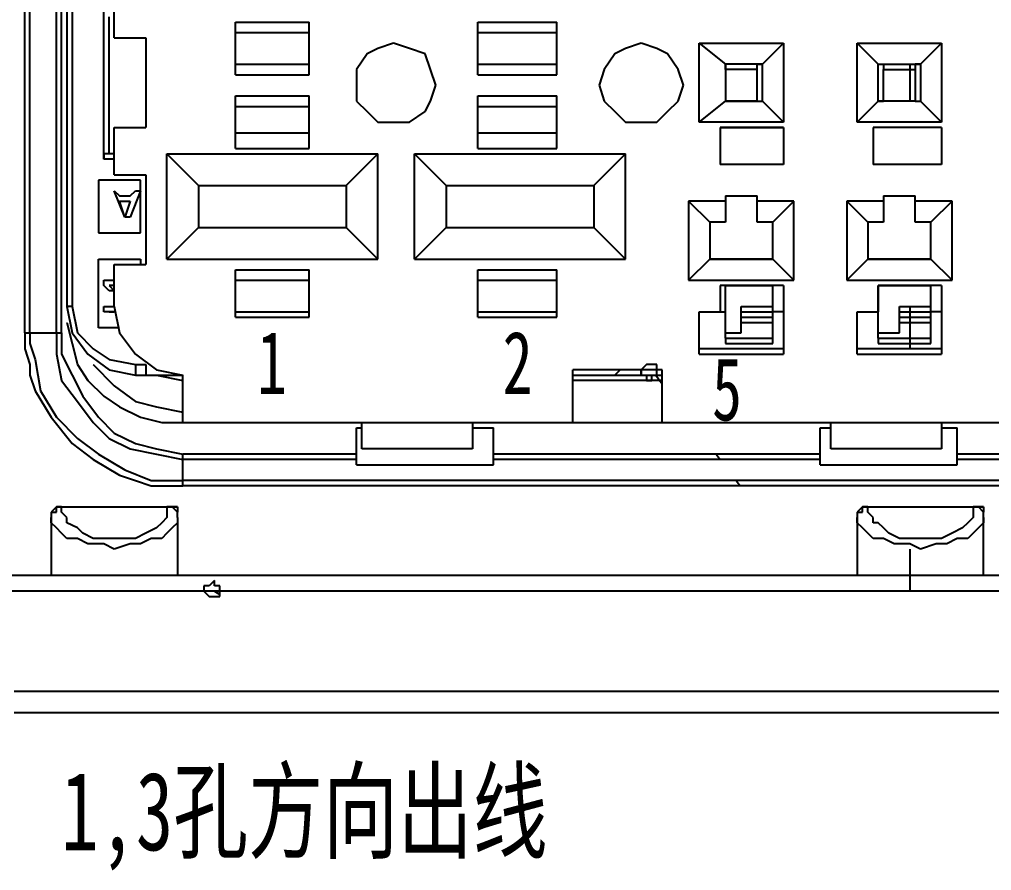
# Model space of a CAD drawing. Header units: inches. Extents: x 47316 to 59086, y 3141 to 11743.
# Drawn here: x 48961.64 to 48992.63, y 7307.57 to 7334.71 of the extents above; entities that cross this region are included whole.
import ezdxf

# ---------------------------------------------------------------- set-up
doc = ezdxf.new("R2010")
doc.units = ezdxf.units.IN
doc.header["$MEASUREMENT"] = 0
doc.styles.add('MtX_FangSong_GB2312', font='')
doc.styles.get("Standard").update_dxf_attribs({"font": ''})
doc.styles.get('MtX_FangSong_GB2312').set_extended_font_data('FangSong_GB2312')
doc.styles.get('Standard').set_extended_font_data('SimSun')
doc.linetypes.add('_VeSys_Busbar', pattern='A,0.0001,-0.125,["=",Standard,S=0.35,R=0,X=-0.15,Y=-0.175],-0.125', length=0.2501)

msp = doc.modelspace()

# ---------------------------------------------------------------- linework, layer by layer
at = {"color": 0, "linetype": 'Continuous', "lineweight": -3}
for p, q in [((48961.807, 7324.713), (48961.807, 7340.505)), ((48961.975, 7324.713), (48961.975, 7340.505)), ((48962.815, 7324.713), (48962.815, 7340.505)), ((48962.983, 7324.713), (48962.983, 7340.505)), ((48963.151, 7339.833), (48963.151, 7325.553)), ((48963.319, 7339.833), (48963.319, 7325.553)), ((48964.663, 7334.121), (48964.663, 7335.465)), ((48964.327, 7330.257), (48964.327, 7335.129)), ((48964.495, 7330.425), (48964.495, 7334.793)), ((48968.527, 7332.945), (48968.527, 7334.625)), ((48968.527, 7334.625), (48970.879, 7334.625)), ((48970.879, 7332.945), (48970.879, 7334.625)), ((48976.255, 7332.945), (48976.255, 7334.625)), ((48976.255, 7334.625), (48978.775, 7334.625)), ((48978.775, 7332.945), (48978.775, 7334.625)), ((48968.527, 7334.289), (48970.879, 7334.289)), ((48976.255, 7334.289), (48978.775, 7334.289)), ((48964.663, 7334.121), (48965.671, 7334.121)), ((48965.671, 7334.121), (48965.671, 7331.265)), ((48973.063, 7333.785), (48972.727, 7333.617)), ((48973.567, 7333.953), (48973.063, 7333.785)), ((48974.071, 7333.785), (48973.567, 7333.953)), ((48974.575, 7333.617), (48974.071, 7333.785)), ((48980.959, 7333.785), (48980.623, 7333.617)), ((48981.463, 7333.953), (48980.959, 7333.785)), ((48981.967, 7333.785), (48981.463, 7333.953)), ((48982.303, 7333.617), (48981.967, 7333.785)), ((48983.311, 7331.433), (48983.311, 7333.953)), ((48983.311, 7333.953), (48984.151, 7333.281)), ((48983.311, 7333.953), (48985.999, 7333.953)), ((48985.999, 7333.953), (48985.327, 7333.281)), ((48985.999, 7333.953), (48985.999, 7331.433)), ((48988.351, 7331.433), (48988.351, 7333.953)), ((48988.351, 7333.953), (48989.023, 7333.281)), ((48988.351, 7333.953), (48991.039, 7333.953)), ((48991.039, 7333.953), (48990.367, 7333.281)), ((48991.039, 7333.953), (48991.039, 7331.433)), ((48972.727, 7333.617), (48972.391, 7333.113)), ((48974.743, 7333.113), (48974.575, 7333.617)), ((48980.623, 7333.617), (48980.287, 7333.113)), ((48982.639, 7333.113), (48982.303, 7333.617)), ((48968.527, 7333.281), (48970.879, 7333.281)), ((48972.391, 7333.113), (48972.391, 7332.609)), ((48974.911, 7332.609), (48974.743, 7333.113)), ((48976.255, 7333.281), (48978.775, 7333.281)), ((48980.287, 7333.113), (48980.119, 7332.609)), ((48982.807, 7332.609), (48982.639, 7333.113)), ((48984.151, 7333.281), (48984.151, 7332.105)), ((48985.327, 7333.281), (48984.151, 7333.281)), ((48984.151, 7333.113), (48984.151, 7333.281)), ((48984.151, 7333.281), (48984.151, 7333.281)), ((48984.151, 7333.281), (48984.151, 7333.281)), ((48984.151, 7333.281), (48984.151, 7333.281)), ((48984.151, 7333.281), (48984.151, 7333.281)), ((48984.151, 7333.281), (48984.151, 7333.281)), ((48984.151, 7333.281), (48984.151, 7333.281)), ((48984.151, 7333.113), (48984.151, 7332.105)), ((48985.159, 7333.113), (48984.151, 7333.113)), ((48984.151, 7333.113), (48984.151, 7333.113)), ((48984.151, 7333.113), (48984.151, 7333.113)), ((48984.151, 7333.113), (48984.151, 7333.113)), ((48985.159, 7333.113), (48985.159, 7333.281)), ((48985.159, 7333.281), (48985.327, 7333.281)), ((48985.159, 7332.105), (48985.159, 7333.113)), ((48985.159, 7333.113), (48985.159, 7333.113)), ((48985.159, 7333.113), (48985.159, 7333.113)), ((48985.159, 7333.113), (48985.159, 7333.113)), ((48985.327, 7332.105), (48985.327, 7333.281)), ((48985.327, 7333.281), (48985.327, 7333.281)), ((48985.327, 7333.281), (48985.327, 7333.281)), ((48985.327, 7333.281), (48985.327, 7333.281)), ((48985.327, 7333.281), (48985.327, 7333.281)), ((48985.327, 7333.281), (48985.327, 7333.281)), ((48989.023, 7332.105), (48989.023, 7333.281)), ((48989.023, 7333.281), (48990.367, 7333.281)), ((48989.023, 7333.281), (48989.023, 7333.281)), ((48989.023, 7333.281), (48989.023, 7333.281)), ((48989.023, 7333.281), (48989.023, 7333.281)), ((48989.023, 7333.281), (48989.191, 7333.281)), ((48989.191, 7333.281), (48989.191, 7333.281)), ((48989.191, 7333.281), (48989.191, 7333.281)), ((48989.191, 7333.281), (48989.191, 7333.113)), ((48989.191, 7332.105), (48989.191, 7333.113)), ((48989.191, 7333.113), (48990.199, 7333.113)), ((48989.191, 7333.113), (48989.191, 7333.113)), ((48989.191, 7333.113), (48989.191, 7333.113)), ((48989.191, 7333.113), (48989.191, 7333.113)), ((48990.031, 7333.281), (48990.031, 7332.105)), ((48990.367, 7333.281), (48990.199, 7333.281)), ((48990.199, 7333.281), (48990.199, 7333.281)), ((48990.199, 7333.281), (48990.199, 7333.281)), ((48990.199, 7333.281), (48990.199, 7333.281)), ((48990.199, 7333.281), (48990.199, 7333.281)), ((48990.199, 7333.281), (48990.199, 7333.113)), ((48990.199, 7333.113), (48990.199, 7332.105)), ((48990.199, 7333.113), (48990.199, 7333.113)), ((48990.199, 7333.113), (48990.199, 7333.113)), ((48990.199, 7333.113), (48990.199, 7333.113)), ((48990.367, 7333.281), (48990.367, 7332.105)), ((48990.367, 7333.281), (48990.367, 7333.281)), ((48968.527, 7332.945), (48970.879, 7332.945)), ((48976.255, 7332.945), (48978.775, 7332.945)), ((48972.391, 7332.609), (48972.391, 7332.105)), ((48974.743, 7332.105), (48974.911, 7332.609)), ((48974.911, 7332.609), (48974.911, 7332.609)), ((48980.119, 7332.609), (48980.287, 7332.105)), ((48982.639, 7332.105), (48982.807, 7332.609)), ((48982.807, 7332.609), (48982.807, 7332.609)), ((48968.527, 7330.593), (48968.527, 7332.273)), ((48968.527, 7332.273), (48970.879, 7332.273)), ((48970.879, 7330.593), (48970.879, 7332.273)), ((48972.391, 7332.105), (48972.727, 7331.769)), ((48974.575, 7331.769), (48974.743, 7332.105)), ((48976.255, 7330.593), (48976.255, 7332.273)), ((48976.255, 7332.273), (48978.775, 7332.273)), ((48978.775, 7330.593), (48978.775, 7332.273)), ((48980.287, 7332.105), (48980.623, 7331.769)), ((48982.303, 7331.769), (48982.639, 7332.105)), ((48983.311, 7331.433), (48984.151, 7332.105)), ((48984.151, 7332.105), (48985.327, 7332.105)), ((48984.151, 7332.105), (48985.159, 7332.105)), ((48985.159, 7332.105), (48984.151, 7332.105)), ((48984.151, 7332.105), (48984.151, 7332.105)), ((48984.151, 7332.105), (48984.151, 7332.105)), ((48984.151, 7332.105), (48984.151, 7332.105)), ((48984.151, 7332.105), (48984.151, 7332.105)), ((48984.151, 7332.105), (48984.151, 7332.105)), ((48984.151, 7332.105), (48984.151, 7332.105)), ((48984.151, 7332.105), (48984.151, 7332.105)), ((48984.151, 7332.105), (48984.151, 7332.105)), ((48984.151, 7332.105), (48984.151, 7332.105)), ((48984.151, 7332.105), (48984.151, 7332.105)), ((48984.151, 7332.105), (48984.151, 7332.105)), ((48984.151, 7332.105), (48984.151, 7332.105)), ((48985.159, 7332.105), (48985.159, 7332.105)), ((48985.159, 7332.105), (48985.159, 7332.105)), ((48985.159, 7332.105), (48985.159, 7332.105)), ((48985.159, 7332.105), (48985.159, 7332.105)), ((48985.159, 7332.105), (48985.159, 7332.105)), ((48985.159, 7332.105), (48985.327, 7332.105)), ((48985.999, 7331.433), (48985.327, 7332.105)), ((48985.327, 7332.105), (48985.327, 7332.105)), ((48985.327, 7332.105), (48985.327, 7332.105)), ((48985.327, 7332.105), (48985.327, 7332.105)), ((48985.327, 7332.105), (48985.327, 7332.105)), ((48985.327, 7332.105), (48985.327, 7332.105)), ((48985.327, 7332.105), (48985.327, 7332.105)), ((48988.351, 7331.433), (48989.023, 7332.105)), ((48990.199, 7332.105), (48989.023, 7332.105)), ((48989.023, 7332.105), (48989.023, 7332.105)), ((48989.023, 7332.105), (48989.023, 7332.105)), ((48989.023, 7332.105), (48989.023, 7332.105)), ((48989.023, 7332.105), (48989.023, 7332.105)), ((48989.023, 7332.105), (48989.191, 7332.105)), ((48990.199, 7332.105), (48989.191, 7332.105)), ((48990.199, 7332.105), (48989.191, 7332.105)), ((48989.191, 7332.105), (48989.191, 7332.105)), ((48989.191, 7332.105), (48989.191, 7332.105)), ((48989.191, 7332.105), (48989.191, 7332.105)), ((48989.191, 7332.105), (48989.191, 7332.105)), ((48989.191, 7332.105), (48989.191, 7332.105)), ((48989.191, 7332.105), (48989.191, 7332.105)), ((48989.191, 7332.105), (48989.191, 7332.105)), ((48990.199, 7332.105), (48990.199, 7332.105)), ((48990.199, 7332.105), (48990.367, 7332.105)), ((48990.199, 7332.105), (48990.199, 7332.105)), ((48990.199, 7332.105), (48990.199, 7332.105)), ((48990.199, 7332.105), (48990.199, 7332.105)), ((48990.199, 7332.105), (48990.199, 7332.105)), ((48990.199, 7332.105), (48990.199, 7332.105)), ((48990.199, 7332.105), (48990.199, 7332.105)), ((48990.199, 7332.105), (48990.199, 7332.105)), ((48990.199, 7332.105), (48990.199, 7332.105)), ((48990.199, 7332.105), (48990.199, 7332.105)), ((48990.199, 7332.105), (48990.199, 7332.105)), ((48991.039, 7331.433), (48990.367, 7332.105)), ((48968.527, 7331.937), (48970.879, 7331.937)), ((48976.255, 7331.937), (48978.775, 7331.937)), ((48972.727, 7331.769), (48973.063, 7331.433)), ((48974.071, 7331.433), (48974.575, 7331.769)), ((48980.623, 7331.769), (48980.959, 7331.433)), ((48981.967, 7331.433), (48982.303, 7331.769)), ((48964.663, 7329.753), (48964.663, 7331.265)), ((48964.663, 7331.265), (48965.671, 7331.265)), ((48973.063, 7331.433), (48973.567, 7331.433)), ((48973.567, 7331.433), (48974.071, 7331.433)), ((48980.959, 7331.433), (48981.463, 7331.433)), ((48981.463, 7331.433), (48981.967, 7331.433)), ((48985.999, 7331.433), (48983.311, 7331.433)), ((48983.983, 7331.265), (48983.983, 7330.089)), ((48983.983, 7331.265), (48985.999, 7331.265)), ((48985.999, 7331.265), (48983.983, 7331.265)), ((48985.999, 7331.265), (48985.999, 7330.089)), ((48991.039, 7331.433), (48988.351, 7331.433)), ((48988.855, 7331.265), (48988.855, 7330.089)), ((48991.039, 7331.265), (48988.855, 7331.265)), ((48991.039, 7331.265), (48988.855, 7331.265)), ((48991.039, 7331.265), (48991.039, 7330.089)), ((48968.527, 7331.097), (48970.879, 7331.097)), ((48976.255, 7331.097), (48978.775, 7331.097)), ((48968.527, 7330.593), (48970.879, 7330.593)), ((48976.255, 7330.593), (48978.775, 7330.593)), ((48964.495, 7330.425), (48964.327, 7330.425)), ((48964.327, 7330.425), (48964.327, 7330.257)), ((48964.663, 7330.257), (48964.327, 7330.257)), ((48964.327, 7330.257), (48964.327, 7330.257)), ((48964.327, 7330.257), (48964.327, 7330.257)), ((48964.327, 7330.257), (48964.327, 7330.257)), ((48964.327, 7330.257), (48964.327, 7330.257)), ((48964.663, 7330.425), (48964.495, 7330.425)), ((48964.495, 7330.425), (48964.495, 7330.425)), ((48964.495, 7330.425), (48964.495, 7330.425)), ((48964.495, 7330.425), (48964.495, 7330.425)), ((48964.495, 7330.425), (48964.495, 7330.425)), ((48966.343, 7327.065), (48966.343, 7330.425)), ((48967.351, 7329.417), (48966.343, 7330.425)), ((48966.343, 7330.425), (48973.063, 7330.425)), ((48972.055, 7329.417), (48973.063, 7330.425)), ((48973.063, 7327.065), (48973.063, 7330.425)), ((48974.239, 7327.065), (48974.239, 7330.425)), ((48975.247, 7329.417), (48974.239, 7330.425)), ((48974.239, 7330.425), (48980.959, 7330.425)), ((48979.951, 7329.417), (48980.959, 7330.425)), ((48980.959, 7327.065), (48980.959, 7330.425)), ((48985.999, 7330.089), (48983.983, 7330.089)), ((48991.039, 7330.089), (48988.855, 7330.089)), ((48964.663, 7329.753), (48965.671, 7329.753)), ((48965.671, 7329.753), (48965.671, 7326.897)), ((48964.159, 7329.585), (48964.159, 7327.905)), ((48965.503, 7329.585), (48964.159, 7329.585)), ((48965.503, 7327.905), (48965.503, 7329.585)), ((48967.351, 7329.417), (48967.351, 7328.073)), ((48967.351, 7329.417), (48972.055, 7329.417)), ((48972.055, 7329.417), (48972.055, 7328.073)), ((48975.247, 7329.417), (48975.247, 7328.073)), ((48975.247, 7329.417), (48979.951, 7329.417)), ((48979.951, 7329.417), (48979.951, 7328.073)), ((48964.999, 7328.409), (48964.663, 7329.249)), ((48964.663, 7329.249), (48964.831, 7329.081)), ((48964.663, 7329.249), (48964.663, 7329.249)), ((48964.831, 7329.081), (48965.167, 7329.081)), ((48965.167, 7329.081), (48965.335, 7329.249)), ((48965.503, 7329.249), (48965.167, 7328.409)), ((48965.335, 7329.249), (48965.503, 7329.249)), ((48984.151, 7329.081), (48984.151, 7328.241)), ((48984.151, 7329.081), (48985.159, 7329.081)), ((48985.159, 7328.241), (48985.159, 7329.081)), ((48989.191, 7329.081), (48990.199, 7329.081)), ((48989.191, 7329.081), (48989.191, 7328.241)), ((48990.199, 7328.241), (48990.199, 7329.081)), ((48964.999, 7328.409), (48964.831, 7328.913)), ((48964.831, 7328.913), (48965.167, 7328.913)), ((48965.167, 7328.913), (48964.999, 7328.409)), ((48982.975, 7328.913), (48982.975, 7326.393)), ((48982.975, 7328.913), (48983.647, 7328.241)), ((48984.151, 7328.913), (48982.975, 7328.913)), ((48986.335, 7328.913), (48985.159, 7328.913)), ((48986.335, 7328.913), (48985.663, 7328.241)), ((48986.335, 7326.393), (48986.335, 7328.913)), ((48988.015, 7328.913), (48988.015, 7326.393)), ((48989.191, 7328.913), (48988.015, 7328.913)), ((48988.015, 7328.913), (48988.687, 7328.241)), ((48991.375, 7328.913), (48990.199, 7328.913)), ((48991.375, 7328.913), (48990.703, 7328.241)), ((48991.375, 7326.393), (48991.375, 7328.913)), ((48965.167, 7328.409), (48964.999, 7328.409)), ((48983.647, 7328.241), (48983.647, 7327.065)), ((48984.151, 7328.241), (48983.647, 7328.241)), ((48985.663, 7328.241), (48985.159, 7328.241)), ((48985.663, 7327.065), (48985.663, 7328.241)), ((48988.687, 7328.241), (48988.687, 7327.065)), ((48989.191, 7328.241), (48988.687, 7328.241)), ((48990.703, 7328.241), (48990.199, 7328.241)), ((48990.703, 7327.065), (48990.703, 7328.241)), ((48964.159, 7327.905), (48965.503, 7327.905)), ((48967.351, 7328.073), (48966.343, 7327.065)), ((48967.351, 7328.073), (48972.055, 7328.073)), ((48972.055, 7328.073), (48973.063, 7327.065)), ((48975.247, 7328.073), (48974.239, 7327.065)), ((48975.247, 7328.073), (48979.951, 7328.073)), ((48979.951, 7328.073), (48980.959, 7327.065)), ((48964.159, 7324.881), (48964.159, 7327.065)), ((48964.159, 7327.065), (48965.503, 7327.065)), ((48964.663, 7325.553), (48964.663, 7326.897)), ((48964.663, 7326.897), (48965.671, 7326.897)), ((48965.503, 7327.065), (48965.503, 7326.897)), ((48966.343, 7327.065), (48973.063, 7327.065)), ((48974.239, 7327.065), (48980.959, 7327.065)), ((48982.975, 7326.393), (48983.647, 7327.065)), ((48983.647, 7327.065), (48985.663, 7327.065)), ((48985.663, 7327.065), (48983.647, 7327.065)), ((48986.335, 7326.393), (48985.663, 7327.065)), ((48988.015, 7326.393), (48988.687, 7327.065)), ((48988.687, 7327.065), (48990.703, 7327.065)), ((48990.703, 7327.065), (48988.687, 7327.065)), ((48991.375, 7326.393), (48990.703, 7327.065)), ((48968.527, 7325.217), (48968.527, 7326.729)), ((48968.527, 7326.729), (48970.879, 7326.729)), ((48970.879, 7325.217), (48970.879, 7326.729)), ((48976.255, 7325.217), (48976.255, 7326.729)), ((48976.255, 7326.729), (48978.775, 7326.729)), ((48978.775, 7325.217), (48978.775, 7326.729)), ((48964.327, 7326.225), (48964.327, 7326.393)), ((48964.327, 7326.393), (48964.663, 7326.393)), ((48964.495, 7326.057), (48964.327, 7326.225)), ((48964.495, 7326.225), (48964.663, 7326.057)), ((48964.663, 7326.225), (48964.495, 7326.225)), ((48968.527, 7326.393), (48970.879, 7326.393)), ((48976.255, 7326.393), (48978.775, 7326.393)), ((48982.975, 7326.393), (48986.335, 7326.393)), ((48983.983, 7326.225), (48983.983, 7325.385)), ((48985.999, 7326.225), (48983.983, 7326.225)), ((48984.151, 7324.545), (48984.151, 7326.225)), ((48984.151, 7326.225), (48985.663, 7326.225)), ((48985.663, 7324.377), (48985.663, 7326.225)), ((48985.999, 7326.225), (48985.999, 7324.041)), ((48988.015, 7326.393), (48991.375, 7326.393)), ((48989.023, 7326.225), (48990.703, 7326.225)), ((48991.039, 7326.225), (48989.023, 7326.225)), ((48989.023, 7326.225), (48989.023, 7325.385)), ((48989.023, 7324.545), (48989.023, 7326.225)), ((48990.703, 7324.377), (48990.703, 7326.225)), ((48991.039, 7326.225), (48991.039, 7324.041)), ((48964.663, 7326.057), (48964.495, 7326.057)), ((48963.319, 7325.553), (48963.151, 7325.553)), ((48963.151, 7325.553), (48963.151, 7325.553)), ((48963.151, 7325.553), (48963.319, 7324.713)), ((48963.319, 7325.553), (48963.319, 7325.553)), ((48963.319, 7325.553), (48963.487, 7324.713)), ((48964.327, 7325.385), (48964.327, 7325.553)), ((48964.327, 7325.553), (48964.663, 7325.553)), ((48964.495, 7325.385), (48964.327, 7325.385)), ((48964.495, 7325.385), (48964.663, 7325.385)), ((48964.663, 7325.385), (48964.495, 7325.385)), ((48964.663, 7325.385), (48964.495, 7325.385)), ((48964.663, 7325.553), (48964.663, 7325.553)), ((48964.663, 7325.553), (48964.831, 7324.713)), ((48968.527, 7325.385), (48970.879, 7325.385)), ((48976.255, 7325.385), (48978.775, 7325.385)), ((48983.311, 7324.041), (48983.311, 7325.385)), ((48983.311, 7325.385), (48984.151, 7325.385)), ((48984.655, 7324.713), (48984.655, 7325.553)), ((48984.655, 7325.553), (48985.663, 7325.553)), ((48984.655, 7325.385), (48985.663, 7325.385)), ((48985.999, 7325.385), (48985.663, 7325.385)), ((48988.351, 7325.385), (48989.023, 7325.385)), ((48988.351, 7324.041), (48988.351, 7325.385)), ((48989.695, 7325.553), (48990.703, 7325.553)), ((48989.695, 7324.713), (48989.695, 7325.553)), ((48989.695, 7325.385), (48990.703, 7325.385)), ((48990.031, 7325.553), (48990.031, 7324.209)), ((48991.039, 7325.385), (48990.703, 7325.385)), ((48963.151, 7325.049), (48963.151, 7325.049)), ((48963.151, 7325.049), (48963.319, 7324.377)), ((48968.527, 7325.217), (48970.879, 7325.217)), ((48976.255, 7325.217), (48978.775, 7325.217)), ((48984.655, 7325.217), (48985.663, 7325.217)), ((48984.655, 7325.049), (48985.663, 7325.049)), ((48989.695, 7325.217), (48990.703, 7325.217)), ((48989.695, 7325.049), (48990.703, 7325.049)), ((48961.807, 7324.713), (48962.983, 7324.713)), ((48961.807, 7324.713), (48961.807, 7324.713)), ((48961.807, 7324.713), (48961.807, 7324.209)), ((48961.975, 7324.713), (48961.975, 7324.713)), ((48961.975, 7324.713), (48961.975, 7324.377)), ((48962.815, 7324.713), (48962.815, 7324.713)), ((48962.815, 7324.713), (48962.815, 7324.041)), ((48962.983, 7324.713), (48962.983, 7324.713)), ((48962.983, 7324.713), (48962.983, 7324.041)), ((48963.319, 7324.713), (48963.823, 7324.041)), ((48963.487, 7324.713), (48963.991, 7324.209)), ((48964.831, 7324.881), (48964.159, 7324.881)), ((48964.831, 7324.713), (48965.335, 7324.041)), ((48984.151, 7324.713), (48984.655, 7324.713)), ((48989.023, 7324.713), (48989.695, 7324.713)), ((48961.975, 7324.377), (48962.143, 7323.873)), ((48963.319, 7324.377), (48963.487, 7323.705)), ((48984.151, 7324.545), (48985.663, 7324.545)), ((48984.151, 7324.545), (48984.151, 7324.377)), ((48984.151, 7324.545), (48985.663, 7324.545)), ((48984.151, 7324.377), (48985.663, 7324.377)), ((48989.023, 7324.545), (48990.703, 7324.545)), ((48989.023, 7324.545), (48990.703, 7324.545)), ((48989.023, 7324.545), (48989.023, 7324.377)), ((48989.023, 7324.377), (48990.703, 7324.377)), ((48961.807, 7324.209), (48961.975, 7323.705)), ((48963.991, 7324.209), (48964.495, 7323.873)), ((48985.999, 7324.209), (48983.311, 7324.209)), ((48991.039, 7324.209), (48988.351, 7324.209)), ((48962.143, 7323.873), (48962.311, 7322.865)), ((48962.815, 7324.041), (48962.983, 7323.201)), ((48962.983, 7324.041), (48963.319, 7323.369)), ((48963.823, 7324.041), (48964.495, 7323.537)), ((48964.495, 7323.873), (48965.335, 7323.705)), ((48965.335, 7324.041), (48966.007, 7323.537)), ((48983.311, 7324.041), (48985.999, 7324.041)), ((48988.351, 7324.041), (48991.039, 7324.041)), ((48961.975, 7323.705), (48961.975, 7323.369)), ((48963.487, 7323.705), (48963.823, 7323.201)), ((48963.991, 7323.705), (48963.991, 7323.705)), ((48963.991, 7323.705), (48964.663, 7323.033)), ((48964.495, 7323.537), (48965.335, 7323.369)), ((48965.335, 7323.705), (48965.335, 7323.369)), ((48965.335, 7323.705), (48965.671, 7323.705)), ((48965.671, 7323.705), (48965.671, 7323.369)), ((48966.007, 7323.537), (48966.847, 7323.369)), ((48979.279, 7321.857), (48979.279, 7323.537)), ((48982.135, 7323.537), (48979.279, 7323.537)), ((48980.623, 7323.369), (48980.791, 7323.537)), ((48981.631, 7323.705), (48981.463, 7323.537)), ((48981.463, 7323.369), (48981.463, 7323.537)), ((48981.463, 7323.537), (48981.463, 7323.537)), ((48981.463, 7323.537), (48981.463, 7323.369)), ((48981.799, 7323.705), (48981.631, 7323.705)), ((48981.631, 7323.705), (48981.631, 7323.705)), ((48981.631, 7323.705), (48981.631, 7323.705)), ((48981.967, 7323.705), (48981.799, 7323.705)), ((48981.799, 7323.705), (48981.799, 7323.705)), ((48981.799, 7323.705), (48981.799, 7323.705)), ((48981.967, 7323.537), (48981.967, 7323.705)), ((48981.967, 7323.537), (48981.967, 7323.537)), ((48981.967, 7323.369), (48981.967, 7323.537)), ((48982.135, 7321.857), (48982.135, 7323.537)), ((48961.975, 7323.369), (48962.143, 7322.865)), ((48962.983, 7323.201), (48963.487, 7322.529)), ((48963.319, 7323.369), (48963.655, 7322.697)), ((48963.823, 7323.201), (48964.327, 7322.697)), ((48965.335, 7323.369), (48966.847, 7323.369)), ((48966.007, 7323.369), (48966.007, 7323.369)), ((48966.007, 7323.369), (48966.847, 7323.201)), ((48966.847, 7321.857), (48966.847, 7323.369)), ((48979.279, 7323.369), (48982.135, 7323.369)), ((48982.135, 7323.201), (48979.279, 7323.201)), ((48981.463, 7323.369), (48981.631, 7323.369)), ((48981.631, 7323.369), (48981.631, 7323.369)), ((48981.631, 7323.369), (48981.631, 7323.201)), ((48981.631, 7323.201), (48981.799, 7323.201)), ((48981.799, 7323.201), (48981.799, 7323.369)), ((48981.799, 7323.369), (48981.967, 7323.369)), ((48981.799, 7323.201), (48981.799, 7323.201)), ((48981.927, 7323.369), (48982.135, 7323.097)), ((48981.967, 7323.369), (48981.967, 7323.369)), ((48962.143, 7322.865), (48962.647, 7322.025)), ((48962.311, 7322.865), (48962.815, 7322.025)), ((48964.663, 7323.033), (48965.335, 7322.529)), ((48963.487, 7322.529), (48963.991, 7321.857)), ((48963.655, 7322.697), (48964.159, 7322.025)), ((48964.327, 7322.697), (48964.831, 7322.361)), ((48965.335, 7322.529), (48966.007, 7322.361)), ((48964.831, 7322.361), (48965.503, 7322.025)), ((48966.007, 7322.361), (48966.847, 7322.193)), ((48962.647, 7322.025), (48963.319, 7321.185)), ((48962.815, 7322.025), (48963.487, 7321.353)), ((48964.159, 7322.025), (48964.663, 7321.521)), ((48965.503, 7322.025), (48966.175, 7321.857)), ((48963.991, 7321.857), (48964.495, 7321.353)), ((48966.175, 7321.857), (48966.847, 7321.857)), ((48966.847, 7321.857), (49011.871, 7321.857)), ((48972.391, 7320.513), (48972.391, 7321.689)), ((48972.391, 7321.689), (48972.559, 7321.689)), ((48972.559, 7321.017), (48972.559, 7321.857)), ((48976.087, 7321.857), (48976.087, 7321.017)), ((48976.087, 7321.689), (48976.759, 7321.689)), ((48976.759, 7320.513), (48976.759, 7321.689)), ((48987.175, 7321.689), (48987.511, 7321.689)), ((48987.175, 7320.513), (48987.175, 7321.689)), ((48987.511, 7321.017), (48987.511, 7321.857)), ((48991.039, 7321.857), (48991.039, 7321.017)), ((48991.039, 7321.689), (48991.543, 7321.689)), ((48991.543, 7320.513), (48991.543, 7321.689)), ((48963.487, 7321.353), (48964.159, 7320.849)), ((48964.495, 7321.353), (48965.167, 7321.017)), ((48964.663, 7321.521), (48965.335, 7321.185)), ((48963.319, 7321.185), (48963.991, 7320.681)), ((48965.167, 7321.017), (48966.007, 7320.849)), ((48965.335, 7321.185), (48966.007, 7321.017)), ((48966.007, 7321.017), (48966.847, 7320.849)), ((48976.087, 7321.017), (48972.559, 7321.017)), ((48991.039, 7321.017), (48987.511, 7321.017)), ((48963.991, 7320.681), (48964.831, 7320.177)), ((48964.159, 7320.849), (48964.999, 7320.345)), ((48966.007, 7320.849), (48966.847, 7320.681)), ((48966.847, 7319.841), (48966.847, 7320.849)), ((48972.391, 7320.849), (48966.847, 7320.849)), ((48972.391, 7320.681), (48966.847, 7320.681)), ((48987.175, 7320.849), (48976.759, 7320.849)), ((48987.175, 7320.681), (48976.759, 7320.681)), ((48983.852, 7320.849), (48983.981, 7320.681)), ((49001.959, 7320.849), (48991.543, 7320.849)), ((49001.959, 7320.681), (48991.543, 7320.681)), ((48964.999, 7320.345), (48965.839, 7320.009)), ((48972.391, 7320.513), (48976.759, 7320.513)), ((48987.175, 7320.513), (48991.543, 7320.513)), ((48964.831, 7320.177), (48965.335, 7320.009)), ((48965.335, 7320.009), (48965.839, 7319.841)), ((48965.839, 7320.009), (48966.343, 7320.009)), ((48965.839, 7319.841), (48966.343, 7319.841)), ((48966.343, 7320.009), (48966.847, 7320.009)), ((48966.343, 7319.841), (48966.847, 7319.841)), ((49011.871, 7320.009), (48966.847, 7320.009)), ((49011.871, 7319.841), (48966.847, 7319.841)), ((48984.494, 7320.009), (48984.623, 7319.841)), ((48962.815, 7319.169), (48962.647, 7319.001)), ((48962.815, 7319.169), (48962.815, 7319.169)), ((48962.983, 7319.169), (48962.815, 7319.169)), ((48962.815, 7319.169), (48962.815, 7319.169)), ((48962.815, 7319.169), (48962.815, 7319.169)), ((48962.815, 7319.169), (48962.815, 7319.169)), ((48962.815, 7319.169), (48962.815, 7319.169)), ((48962.815, 7319.001), (48962.815, 7319.169)), ((48962.815, 7319.169), (48962.815, 7319.169)), ((48962.815, 7319.169), (48962.815, 7319.169)), ((48962.815, 7319.169), (48962.815, 7319.169)), ((48962.815, 7319.169), (48962.815, 7319.169)), ((48962.815, 7319.169), (48962.815, 7319.169)), ((48962.815, 7319.169), (48962.815, 7319.169)), ((48962.815, 7319.169), (48962.815, 7319.169)), ((48962.815, 7319.169), (48962.983, 7319.169)), ((48962.983, 7319.169), (48962.983, 7319.169)), ((48962.983, 7319.169), (48966.343, 7319.169)), ((48962.983, 7319.169), (48966.343, 7319.169)), ((48962.983, 7319.169), (48962.983, 7319.169)), ((48962.983, 7319.169), (48962.983, 7319.169)), ((48962.983, 7319.169), (48962.983, 7319.169)), ((48962.983, 7319.169), (48962.983, 7319.169)), ((48962.983, 7319.169), (48962.983, 7319.169)), ((48962.983, 7319.169), (48962.983, 7319.169)), ((48962.983, 7319.001), (48962.983, 7319.169)), ((48962.983, 7319.169), (48962.983, 7319.169)), ((48962.983, 7319.169), (48962.983, 7319.169)), ((48962.983, 7319.169), (48962.983, 7319.169)), ((48962.983, 7319.169), (48962.983, 7319.169)), ((48962.983, 7319.169), (48962.983, 7319.169)), ((48962.983, 7319.169), (48962.983, 7319.169)), ((48962.983, 7319.169), (48962.983, 7319.169)), ((48962.983, 7319.169), (48962.983, 7319.169)), ((48962.983, 7319.169), (48962.983, 7319.169)), ((48962.983, 7319.169), (48962.983, 7319.169)), ((48962.983, 7319.169), (48962.983, 7319.169)), ((48962.983, 7319.169), (48962.983, 7319.169)), ((48962.983, 7319.169), (48962.983, 7319.169)), ((48962.983, 7319.169), (48962.983, 7319.169)), ((48966.343, 7319.169), (48966.343, 7319.169)), ((48966.511, 7319.169), (48966.343, 7319.169)), ((48966.343, 7319.169), (48966.343, 7319.169)), ((48966.343, 7319.169), (48966.343, 7319.169)), ((48966.343, 7319.169), (48966.343, 7319.169)), ((48966.343, 7319.169), (48966.343, 7319.169)), ((48966.343, 7319.169), (48966.343, 7319.169)), ((48966.343, 7319.169), (48966.343, 7319.169)), ((48966.343, 7319.169), (48966.343, 7319.169)), ((48966.343, 7319.169), (48966.343, 7319.169)), ((48966.343, 7319.169), (48966.343, 7319.169)), ((48966.343, 7319.169), (48966.343, 7319.169)), ((48966.343, 7319.169), (48966.343, 7319.169)), ((48966.343, 7319.169), (48966.343, 7319.169)), ((48966.343, 7319.169), (48966.343, 7319.169)), ((48966.343, 7319.169), (48966.343, 7319.169)), ((48966.343, 7319.169), (48966.343, 7319.001)), ((48966.343, 7319.169), (48966.343, 7319.169)), ((48966.343, 7319.169), (48966.343, 7319.169)), ((48966.343, 7319.169), (48966.511, 7319.169)), ((48966.679, 7319.001), (48966.511, 7319.169)), ((48966.679, 7319.169), (48966.511, 7319.169)), ((48966.511, 7319.169), (48966.511, 7319.169)), ((48966.511, 7319.169), (48966.511, 7319.169)), ((48966.511, 7319.169), (48966.511, 7319.169)), ((48966.511, 7319.169), (48966.511, 7319.169)), ((48966.511, 7319.169), (48966.511, 7319.169)), ((48966.511, 7319.169), (48966.511, 7319.169)), ((48966.511, 7319.169), (48966.511, 7319.169)), ((48966.511, 7319.169), (48966.511, 7319.169)), ((48966.511, 7319.169), (48966.511, 7319.169)), ((48966.511, 7319.169), (48966.511, 7319.169)), ((48966.511, 7319.169), (48966.511, 7319.169)), ((48966.511, 7319.169), (48966.511, 7319.169)), ((48966.511, 7319.169), (48966.511, 7319.169)), ((48966.511, 7319.169), (48966.511, 7319.169)), ((48966.511, 7319.169), (48966.511, 7319.169)), ((48966.511, 7319.169), (48966.511, 7319.169)), ((48966.511, 7319.169), (48966.511, 7319.169)), ((48966.511, 7319.169), (48966.511, 7319.169)), ((48966.511, 7319.169), (48966.511, 7319.169)), ((48966.511, 7319.169), (48966.511, 7319.169)), ((48966.511, 7319.169), (48966.511, 7319.169)), ((48966.511, 7319.169), (48966.511, 7319.169)), ((48966.511, 7319.169), (48966.511, 7319.169)), ((48966.511, 7319.169), (48966.511, 7319.169)), ((48966.511, 7319.169), (48966.511, 7319.169)), ((48966.511, 7319.169), (48966.511, 7319.169)), ((48966.511, 7319.169), (48966.679, 7319.169)), ((48966.679, 7319.169), (48966.679, 7319.169)), ((48966.679, 7319.169), (48966.679, 7319.169)), ((48966.679, 7319.169), (48966.679, 7319.169)), ((48966.679, 7319.169), (48966.679, 7319.169)), ((48966.679, 7319.169), (48966.679, 7319.001)), ((48988.519, 7319.169), (48988.351, 7319.001)), ((48988.519, 7319.169), (48988.519, 7319.169)), ((48988.687, 7319.169), (48988.519, 7319.169)), ((48988.519, 7319.169), (48988.519, 7319.169)), ((48988.519, 7319.169), (48988.519, 7319.169)), ((48988.519, 7319.001), (48988.519, 7319.169)), ((48988.519, 7319.169), (48988.519, 7319.169)), ((48988.519, 7319.169), (48988.519, 7319.169)), ((48988.519, 7319.169), (48988.519, 7319.169)), ((48988.519, 7319.169), (48988.519, 7319.169)), ((48988.519, 7319.169), (48988.519, 7319.169)), ((48988.519, 7319.169), (48988.519, 7319.169)), ((48988.519, 7319.169), (48988.687, 7319.169)), ((48988.687, 7319.169), (48992.047, 7319.169)), ((48988.687, 7319.169), (48988.687, 7319.169)), ((48988.687, 7319.169), (48992.047, 7319.169)), ((48988.687, 7319.169), (48988.687, 7319.169)), ((48988.687, 7319.169), (48988.687, 7319.169)), ((48988.687, 7319.169), (48988.687, 7319.169)), ((48988.687, 7319.169), (48988.687, 7319.169)), ((48988.687, 7319.169), (48988.687, 7319.169)), ((48988.687, 7319.169), (48988.687, 7319.169)), ((48988.687, 7319.169), (48988.687, 7319.169)), ((48988.687, 7319.169), (48988.687, 7319.169)), ((48988.687, 7319.001), (48988.687, 7319.169)), ((48988.687, 7319.169), (48988.687, 7319.169)), ((48988.687, 7319.169), (48988.687, 7319.169)), ((48988.687, 7319.169), (48988.687, 7319.169)), ((48988.687, 7319.169), (48988.687, 7319.169)), ((48988.687, 7319.169), (48988.687, 7319.169)), ((48988.687, 7319.169), (48988.687, 7319.169)), ((48988.687, 7319.169), (48988.687, 7319.169)), ((48988.687, 7319.169), (48988.687, 7319.169)), ((48988.687, 7319.169), (48988.687, 7319.169)), ((48988.687, 7319.169), (48988.687, 7319.169)), ((48988.687, 7319.169), (48988.687, 7319.169)), ((48988.687, 7319.169), (48988.687, 7319.169)), ((48988.687, 7319.169), (48988.687, 7319.169)), ((48988.687, 7319.169), (48988.687, 7319.169)), ((48988.687, 7319.169), (48988.687, 7319.169)), ((48992.047, 7319.169), (48992.047, 7319.169)), ((48992.215, 7319.169), (48992.047, 7319.169)), ((48992.047, 7319.169), (48992.047, 7319.169)), ((48992.047, 7319.169), (48992.047, 7319.169)), ((48992.047, 7319.169), (48992.047, 7319.169)), ((48992.047, 7319.169), (48992.047, 7319.169)), ((48992.047, 7319.169), (48992.047, 7319.169)), ((48992.047, 7319.169), (48992.047, 7319.169)), ((48992.047, 7319.169), (48992.047, 7319.169)), ((48992.047, 7319.169), (48992.047, 7319.169)), ((48992.047, 7319.169), (48992.047, 7319.169)), ((48992.047, 7319.169), (48992.047, 7319.169)), ((48992.047, 7319.169), (48992.047, 7319.169)), ((48992.047, 7319.169), (48992.047, 7319.169)), ((48992.047, 7319.169), (48992.047, 7319.169)), ((48992.047, 7319.169), (48992.047, 7319.169)), ((48992.047, 7319.169), (48992.047, 7319.169)), ((48992.047, 7319.169), (48992.047, 7319.001)), ((48992.047, 7319.169), (48992.047, 7319.169)), ((48992.047, 7319.169), (48992.215, 7319.169)), ((48992.383, 7319.001), (48992.215, 7319.169)), ((48992.383, 7319.169), (48992.215, 7319.169)), ((48992.215, 7319.169), (48992.215, 7319.169)), ((48992.215, 7319.169), (48992.215, 7319.169)), ((48992.215, 7319.169), (48992.215, 7319.169)), ((48992.215, 7319.169), (48992.215, 7319.169)), ((48992.215, 7319.169), (48992.215, 7319.169)), ((48992.215, 7319.169), (48992.215, 7319.169)), ((48992.215, 7319.169), (48992.215, 7319.169)), ((48992.215, 7319.169), (48992.215, 7319.169)), ((48992.215, 7319.169), (48992.215, 7319.169)), ((48992.215, 7319.169), (48992.215, 7319.169)), ((48992.215, 7319.169), (48992.215, 7319.169)), ((48992.215, 7319.169), (48992.215, 7319.169)), ((48992.215, 7319.169), (48992.215, 7319.169)), ((48992.215, 7319.169), (48992.215, 7319.169)), ((48992.215, 7319.169), (48992.215, 7319.169)), ((48992.215, 7319.169), (48992.215, 7319.169)), ((48992.215, 7319.169), (48992.215, 7319.169)), ((48992.215, 7319.169), (48992.215, 7319.169)), ((48992.215, 7319.169), (48992.215, 7319.169)), ((48992.215, 7319.169), (48992.215, 7319.169)), ((48992.215, 7319.169), (48992.215, 7319.169)), ((48992.215, 7319.169), (48992.215, 7319.169)), ((48992.215, 7319.169), (48992.215, 7319.169)), ((48992.215, 7319.169), (48992.215, 7319.169)), ((48992.215, 7319.169), (48992.383, 7319.169)), ((48992.383, 7319.169), (48992.383, 7319.169)), ((48992.383, 7319.169), (48992.383, 7319.169)), ((48992.383, 7319.169), (48992.383, 7319.169)), ((48992.383, 7319.169), (48992.383, 7319.169)), ((48992.383, 7319.169), (48992.383, 7319.169)), ((48992.383, 7319.169), (48992.383, 7319.169)), ((48992.383, 7319.169), (48992.383, 7319.169)), ((48992.383, 7319.169), (48992.383, 7319.001)), ((48962.647, 7319.001), (48962.647, 7318.833)), ((48962.647, 7319.001), (48962.647, 7319.001)), ((48962.647, 7319.001), (48962.647, 7319.001)), ((48962.647, 7319.001), (48962.647, 7319.001)), ((48962.647, 7319.001), (48962.647, 7319.001)), ((48962.647, 7319.001), (48962.647, 7319.001)), ((48962.647, 7319.001), (48962.815, 7319.001)), ((48962.647, 7318.833), (48962.647, 7316.985)), ((48962.647, 7318.665), (48962.647, 7318.833)), ((48962.815, 7319.001), (48962.815, 7319.001)), ((48963.151, 7318.833), (48962.983, 7319.001)), ((48962.983, 7319.001), (48962.983, 7319.001)), ((48963.151, 7318.665), (48963.151, 7318.833)), ((48963.151, 7318.833), (48963.151, 7318.833)), ((48966.343, 7318.833), (48966.175, 7318.665)), ((48966.343, 7319.001), (48966.343, 7319.001)), ((48966.343, 7319.001), (48966.343, 7318.833)), ((48966.343, 7318.833), (48966.343, 7318.833)), ((48966.679, 7319.001), (48966.679, 7319.001)), ((48966.679, 7319.001), (48966.679, 7319.001)), ((48966.679, 7319.001), (48966.679, 7319.001)), ((48966.679, 7318.833), (48966.679, 7319.001)), ((48966.679, 7319.001), (48966.679, 7319.001)), ((48966.679, 7319.001), (48966.679, 7319.001)), ((48966.679, 7319.001), (48966.679, 7319.001)), ((48966.679, 7319.001), (48966.679, 7319.001)), ((48966.679, 7319.001), (48966.679, 7319.001)), ((48966.679, 7319.001), (48966.679, 7319.001)), ((48966.679, 7319.001), (48966.679, 7319.001)), ((48966.679, 7318.833), (48966.679, 7316.985)), ((48966.679, 7318.833), (48966.679, 7318.665)), ((48988.351, 7319.001), (48988.351, 7318.833)), ((48988.351, 7319.001), (48988.351, 7319.001)), ((48988.351, 7319.001), (48988.351, 7319.001)), ((48988.351, 7319.001), (48988.351, 7319.001)), ((48988.351, 7319.001), (48988.351, 7319.001)), ((48988.351, 7319.001), (48988.519, 7319.001)), ((48988.351, 7318.833), (48988.351, 7316.985)), ((48988.351, 7318.665), (48988.351, 7318.833)), ((48988.519, 7319.001), (48988.519, 7319.001)), ((48988.519, 7319.001), (48988.519, 7319.001)), ((48988.855, 7318.833), (48988.687, 7319.001)), ((48988.687, 7319.001), (48988.687, 7319.001)), ((48988.855, 7318.665), (48988.855, 7318.833)), ((48988.855, 7318.833), (48988.855, 7318.833)), ((48992.047, 7318.833), (48991.879, 7318.665)), ((48992.047, 7319.001), (48992.047, 7319.001)), ((48992.047, 7319.001), (48992.047, 7318.833)), ((48992.047, 7318.833), (48992.047, 7318.833)), ((48992.383, 7319.001), (48992.383, 7319.001)), ((48992.383, 7319.001), (48992.383, 7319.001)), ((48992.383, 7319.001), (48992.383, 7319.001)), ((48992.383, 7318.833), (48992.383, 7319.001)), ((48992.383, 7319.001), (48992.383, 7319.001)), ((48992.383, 7319.001), (48992.383, 7319.001)), ((48992.383, 7319.001), (48992.383, 7319.001)), ((48992.383, 7319.001), (48992.383, 7319.001)), ((48992.383, 7319.001), (48992.383, 7319.001)), ((48992.383, 7319.001), (48992.383, 7319.001)), ((48992.383, 7319.001), (48992.383, 7319.001)), ((48992.383, 7316.985), (48992.383, 7318.833)), ((48992.383, 7318.833), (48992.383, 7318.665)), ((48962.815, 7318.497), (48962.647, 7318.665)), ((48962.647, 7318.665), (48962.647, 7318.665)), ((48962.983, 7318.329), (48962.815, 7318.497)), ((48962.815, 7318.497), (48962.815, 7318.497)), ((48963.487, 7318.497), (48963.151, 7318.665)), ((48963.151, 7318.665), (48963.151, 7318.665)), ((48963.655, 7318.329), (48963.487, 7318.497)), ((48963.487, 7318.497), (48963.487, 7318.497)), ((48966.007, 7318.497), (48965.671, 7318.329)), ((48966.175, 7318.665), (48966.007, 7318.497)), ((48966.007, 7318.497), (48966.007, 7318.497)), ((48966.175, 7318.665), (48966.175, 7318.665)), ((48966.511, 7318.497), (48966.343, 7318.329)), ((48966.679, 7318.665), (48966.511, 7318.497)), ((48966.511, 7318.497), (48966.511, 7318.497)), ((48966.679, 7318.665), (48966.679, 7318.665)), ((48988.519, 7318.497), (48988.351, 7318.665)), ((48988.351, 7318.665), (48988.351, 7318.665)), ((48988.687, 7318.329), (48988.519, 7318.497)), ((48988.519, 7318.497), (48988.519, 7318.497)), ((48989.023, 7318.665), (48988.855, 7318.665)), ((48989.191, 7318.497), (48989.023, 7318.665)), ((48989.359, 7318.329), (48989.191, 7318.497)), ((48989.191, 7318.497), (48989.191, 7318.497)), ((48991.711, 7318.497), (48991.375, 7318.329)), ((48991.879, 7318.665), (48991.711, 7318.497)), ((48991.711, 7318.497), (48991.711, 7318.497)), ((48991.879, 7318.665), (48991.879, 7318.665)), ((48992.215, 7318.497), (48992.047, 7318.329)), ((48992.383, 7318.665), (48992.215, 7318.497)), ((48992.215, 7318.497), (48992.215, 7318.497)), ((48992.383, 7318.665), (48992.383, 7318.665)), ((48963.151, 7318.161), (48962.983, 7318.329)), ((48962.983, 7318.329), (48962.983, 7318.329)), ((48963.487, 7318.161), (48963.151, 7318.161)), ((48963.151, 7318.161), (48963.151, 7318.161)), ((48963.823, 7317.993), (48963.487, 7318.161)), ((48963.487, 7318.161), (48963.487, 7318.161)), ((48963.991, 7318.161), (48963.655, 7318.329)), ((48963.655, 7318.329), (48963.655, 7318.329)), ((48964.327, 7318.161), (48963.991, 7318.161)), ((48963.991, 7318.161), (48963.991, 7318.161)), ((48964.663, 7318.161), (48964.327, 7318.161)), ((48964.999, 7318.161), (48964.663, 7318.161)), ((48965.335, 7318.161), (48964.999, 7318.161)), ((48965.671, 7318.329), (48965.335, 7318.161)), ((48965.335, 7318.161), (48965.335, 7318.161)), ((48965.839, 7318.161), (48965.503, 7317.993)), ((48965.671, 7318.329), (48965.671, 7318.329)), ((48966.175, 7318.161), (48965.839, 7318.161)), ((48965.839, 7318.161), (48965.839, 7318.161)), ((48966.343, 7318.329), (48966.175, 7318.161)), ((48966.175, 7318.161), (48966.175, 7318.161)), ((48966.343, 7318.329), (48966.343, 7318.329)), ((48988.855, 7318.161), (48988.687, 7318.329)), ((48988.687, 7318.329), (48988.687, 7318.329)), ((48989.023, 7318.161), (48988.855, 7318.161)), ((48989.191, 7318.161), (48989.023, 7318.161)), ((48989.527, 7317.993), (48989.191, 7318.161)), ((48989.191, 7318.161), (48989.191, 7318.161)), ((48989.695, 7318.161), (48989.359, 7318.329)), ((48989.359, 7318.329), (48989.359, 7318.329)), ((48990.031, 7318.161), (48989.695, 7318.161)), ((48989.695, 7318.161), (48989.695, 7318.161)), ((48990.367, 7318.161), (48990.031, 7318.161)), ((48990.703, 7318.161), (48990.367, 7318.161)), ((48991.039, 7318.161), (48990.703, 7318.161)), ((48991.375, 7318.329), (48991.039, 7318.161)), ((48991.039, 7318.161), (48991.039, 7318.161)), ((48991.543, 7318.161), (48991.207, 7317.993)), ((48991.375, 7318.329), (48991.375, 7318.329)), ((48991.879, 7318.161), (48991.543, 7318.161)), ((48991.543, 7318.161), (48991.543, 7318.161)), ((48992.047, 7318.329), (48991.879, 7318.161)), ((48991.879, 7318.161), (48991.879, 7318.161)), ((48992.047, 7318.329), (48992.047, 7318.329)), ((48964.327, 7317.993), (48963.823, 7317.993)), ((48963.823, 7317.993), (48963.823, 7317.993)), ((48964.663, 7317.825), (48964.327, 7317.993)), ((48965.167, 7317.993), (48964.663, 7317.825)), ((48965.503, 7317.993), (48965.167, 7317.993)), ((48965.503, 7317.993), (48965.503, 7317.993)), ((48990.031, 7317.993), (48989.527, 7317.993)), ((48989.527, 7317.993), (48989.527, 7317.993)), ((48990.367, 7317.825), (48990.031, 7317.993)), ((48990.871, 7317.993), (48990.367, 7317.825)), ((48991.207, 7317.993), (48990.871, 7317.993)), ((48991.207, 7317.993), (48991.207, 7317.993)), ((48990.031, 7317.825), (48990.031, 7316.481)), ((49019.263, 7316.985), (48959.959, 7316.985)), ((48967.687, 7316.649), (48967.519, 7316.649)), ((48967.519, 7316.649), (48967.519, 7316.481)), ((48967.855, 7316.817), (48967.687, 7316.649)), ((48967.687, 7316.649), (48967.687, 7316.649)), ((48967.687, 7316.649), (48967.687, 7316.649)), ((48967.855, 7316.649), (48967.855, 7316.817)), ((48968.023, 7316.649), (48967.855, 7316.649)), ((48968.023, 7316.481), (48968.023, 7316.649)), ((48968.023, 7316.649), (48968.023, 7316.649)), ((48968.023, 7316.649), (48968.023, 7316.649)), ((49019.767, 7316.481), (48959.623, 7316.481)), ((48967.519, 7316.481), (48967.519, 7316.481)), ((48967.519, 7316.481), (48967.687, 7316.313)), ((48967.687, 7316.313), (48967.687, 7316.313)), ((48967.687, 7316.313), (48967.687, 7316.313)), ((48967.687, 7316.313), (48967.855, 7316.313)), ((48967.855, 7316.481), (48968.023, 7316.377)), ((48967.855, 7316.313), (48967.855, 7316.313)), ((48967.855, 7316.313), (48968.023, 7316.313)), ((48968.023, 7316.313), (48968.023, 7316.481)), ((48968.023, 7316.481), (48968.023, 7316.481)), ((48968.023, 7316.313), (48968.023, 7316.313)), ((48961.471, 7313.289), (49017.919, 7313.289)), ((48961.471, 7312.617), (49017.919, 7312.617))]:
    msp.add_line(p, q, dxfattribs=at)

# ---------------------------------------------------------------- texts
at = {"color": 0, "linetype": '_VeSys_Busbar', "lineweight": -3, "style": 'MtX_FangSong_GB2312', "width": 0.7}
for s, p in [('1', (48969.217, 7322.767)), ('2', (48977.047, 7322.767)), ('5', (48983.724, 7321.926))]:
    msp.add_text(s, height=2, dxfattribs=at).set_placement(p)
at = {"color": 0, "lineweight": -3, "width": 0.7}
msp.add_text('1,3孔方向出线', height=2.5, dxfattribs=at).set_placement((48962.971, 7308.221))

doc.saveas('drawing.dxf')
